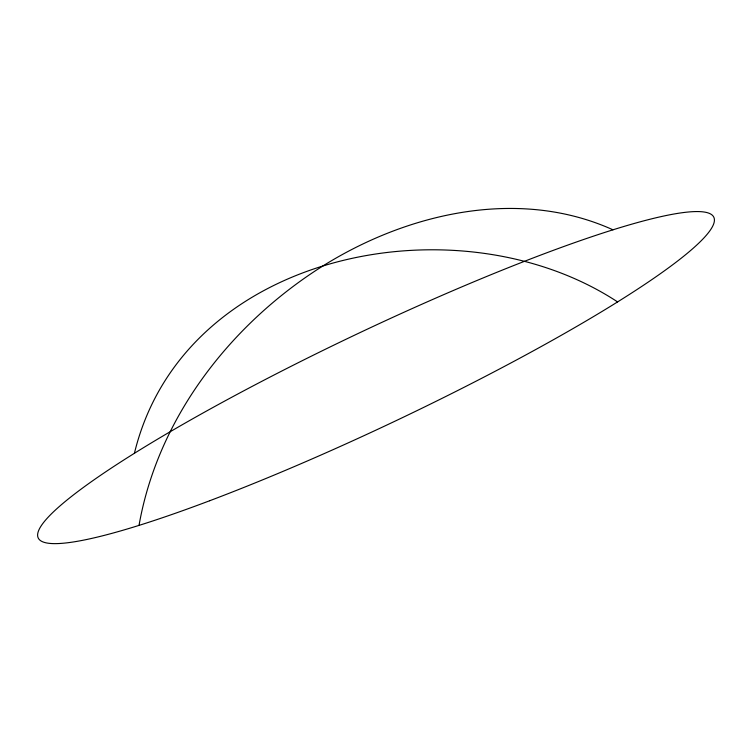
<?xml version="1.0" encoding="UTF-8"?>
<svg xmlns="http://www.w3.org/2000/svg" width="752" height="752" viewBox="0 0 752 752"><rect width="100%" height="100%" fill="white"/><g stroke="black" fill="none" stroke-linecap="round" stroke-linejoin="round"><path stroke-width="1.13" d="M139.026 525.394C158.052 417.163 231.193 323.67 322.965 265.917C407.556 213.004 518.758 187.21 612.974 229.811M134.411 453.296C183.488 250.867 458.711 197.541 617.589 301.909M209.695 500.738A373.951 47.517 -25.4 0 0 714.4 219.565A373.951 47.517 -25.4 0 0 203.905 412.5A373.951 47.517 -25.4 0 0 209.695 500.738"/></g></svg>
